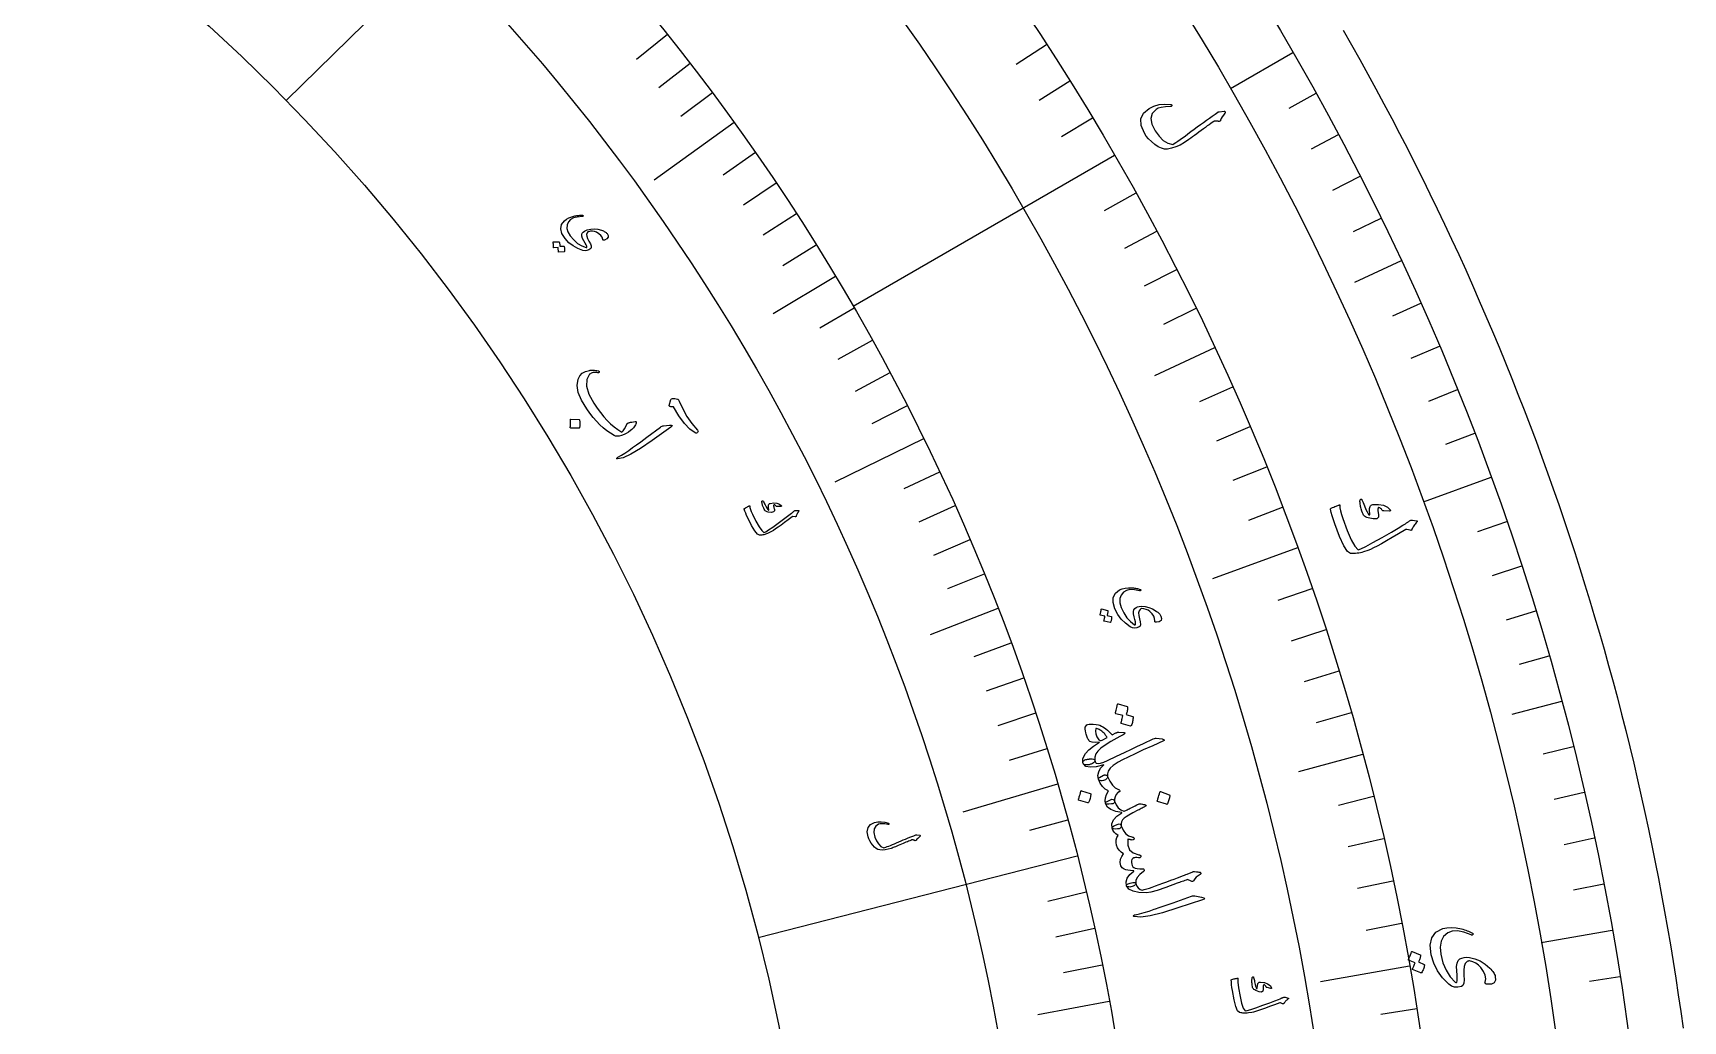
# Model space of a CAD drawing. Header units: millimetres. Extents: x -75 to 75, y -75 to 97.
# Drawn here: x 29.22 to 74.32, y 10.29 to 37.29 of the extents above; entities that cross this region are included whole.
import ezdxf

# ---------------------------------------------------------------- set-up
doc = ezdxf.new("R2010")
doc.units = ezdxf.units.MM
for name, color, linetype in [('CUT_OUTER', 1, 'Continuous'), ('ENGRAVE', 7, 'Continuous'), ('ENGRAVE_FINE', 8, 'Continuous'), ('TEXT', 5, 'Continuous')]:
    doc.layers.add(name, color=color, linetype=linetype)

msp = doc.modelspace()

# ---------------------------------------------------------------- linework, layer by layer
at = {"layer": 'CUT_OUTER'}
msp.add_lwpolyline([(65.0285, 37.3671), (65.2565, 36.9674), (65.4821, 36.5663), (65.7053, 36.1638), (65.9259, 35.7599), (66.1441, 35.3548), (66.3598, 34.9482), (66.573, 34.5404), (66.7837, 34.1313), (66.9918, 33.7208), (67.1975, 33.3092), (67.4006, 32.8962), (67.6012, 32.482), (67.7992, 32.0666), (67.9947, 31.65), (68.1876, 31.2322), (68.378, 30.8132), (68.5657, 30.3931), (68.7509, 29.9718), (68.9335, 29.5494), (69.1136, 29.1259), (69.291, 28.7013), (69.4658, 28.2756), (69.638, 27.8488), (69.8075, 27.421), (69.9745, 26.9921), (70.1388, 26.5623), (70.3004, 26.1314), (70.4594, 25.6996), (70.6158, 25.2667), (70.7695, 24.833), (70.9205, 24.3983), (71.0689, 23.9627), (71.2146, 23.5261), (71.3576, 23.0887), (71.498, 22.6504), (71.6356, 22.2113), (71.7705, 21.7714), (71.9028, 21.3306), (72.0323, 20.889), (72.1591, 20.4466), (72.2832, 20.0035), (72.4046, 19.5596), (72.5232, 19.1149), (72.6392, 18.6696), (72.7523, 18.2235), (72.8628, 17.7768), (72.9705, 17.3294), (73.0755, 16.8813), (73.1777, 16.4326), (73.2771, 15.9833), (73.3738, 15.5334), (73.4677, 15.0828), (73.5589, 14.6318), (73.6473, 14.1801), (73.7329, 13.728), (73.8158, 13.2753), (73.8958, 12.8221), (73.9731, 12.3685), (74.0476, 11.9144), (74.1193, 11.4598), (74.1882, 11.0048), (74.2544, 10.5494), (74.3177, 10.0936)], dxfattribs=at)
at = {"layer": 'ENGRAVE'}
for points in [[(42.5717, 41.7467), (36.1458, 35.4453)], [(63.6529, 36.75), (61.9479, 35.7656)], [(48.3871, 34.8401), (46.1959, 33.2624)], [(58.7815, 33.9375), (51.6368, 29.8125)], [(66.6136, 31.0624), (65.3391, 30.4681)], [(51.1541, 30.6333), (49.4554, 29.616)], [(61.5156, 28.6852), (59.8707, 27.9182)], [(53.5618, 26.1969), (51.1363, 25.0106)], [(69.0674, 25.1385), (67.2174, 24.4651)], [(63.7816, 23.2146), (61.4559, 22.3681)], [(55.5903, 21.5607), (53.7442, 20.8447)], [(70.9955, 19.0232), (69.6372, 18.6592)], [(65.5622, 17.5673), (63.8091, 17.0976)], [(57.2221, 16.7562), (54.6309, 15.9975)], [(57.7603, 14.7947), (49.0418, 12.5616)], [(72.3834, 12.7631), (70.4445, 12.4213)], [(66.8438, 11.7864), (64.4064, 11.3566)], [(58.6358, 10.8157), (56.6887, 10.4565)]]:
    msp.add_lwpolyline(points, dxfattribs=at)
for radius in [73.5, 73.5, 71.5312, 67.875, 67.875, 64.9875, 59.625, 59.625, 56.475, 50.625, 50.625]:
    msp.add_circle((0, 0), radius, dxfattribs=at)
at = {"layer": 'ENGRAVE_FINE'}
for points in [[(46.5633, 37.2424), (45.7199, 36.5678)], [(56.9248, 36.9674), (56.0945, 36.4282)], [(47.1844, 36.4523), (46.3298, 35.792)], [(47.7924, 35.6515), (46.9267, 35.0057)], [(57.5613, 35.9683), (56.7217, 35.4436)], [(64.2845, 35.6335), (63.5466, 35.2244)], [(58.1802, 34.9582), (57.3316, 34.4483)], [(64.8966, 34.5062), (64.1517, 34.11)], [(48.9682, 34.0185), (48.0812, 33.4023)], [(49.5357, 33.1867), (48.6384, 32.5856)], [(65.489, 33.3683), (64.7372, 32.9852)], [(59.3648, 32.9065), (58.4989, 32.4265)], [(50.0892, 32.3451), (49.182, 31.7593)], [(66.0614, 32.2203), (65.303, 31.8504)], [(59.9301, 31.8654), (59.0559, 31.4006)], [(50.6288, 31.4939), (49.7117, 30.9235)], [(60.4771, 30.8146), (59.595, 30.3652)], [(51.6651, 29.7634), (50.7292, 29.2243)], [(67.1456, 29.8951), (66.3748, 29.552)], [(61.0056, 29.7544), (60.1158, 29.3205)], [(52.1615, 28.8846), (51.2166, 28.3615)], [(67.6571, 28.7187), (66.8804, 28.3891)], [(52.6431, 27.9971), (51.6896, 27.49)], [(62.0069, 27.6072), (61.1025, 27.2046)], [(68.148, 27.5336), (67.3657, 27.2175)], [(53.11, 27.1011), (52.148, 26.6102)], [(62.4793, 26.5209), (61.568, 26.1341)], [(68.6182, 26.34), (67.8305, 26.0377)], [(53.9984, 25.2847), (53.0203, 24.8267)], [(62.9326, 25.4264), (62.0147, 25.0556)], [(54.4197, 24.3647), (53.434, 23.9234)], [(63.3668, 24.3242), (62.4425, 23.9694)], [(69.4956, 23.9293), (68.6978, 23.6546)], [(54.8255, 23.4372), (53.8325, 23.0127)], [(69.9027, 22.7127), (69.1002, 22.452)], [(55.2158, 22.5024), (54.2156, 22.0948)], [(64.1771, 22.0979), (63.241, 21.7756)], [(70.2884, 21.4893), (69.4815, 21.2426)], [(64.553, 20.9745), (63.6114, 20.6686)], [(55.9489, 20.6122), (54.9355, 20.2389)], [(64.9092, 19.8447), (63.9624, 19.5553)], [(70.6527, 20.2593), (69.8417, 20.0268)], [(56.2915, 19.6573), (55.2719, 19.3012)], [(56.618, 18.6961), (55.5924, 18.3575)], [(65.2456, 18.7089), (64.294, 18.436)], [(56.9282, 17.729), (55.8971, 17.4079)], [(71.3167, 17.7813), (70.498, 17.5771)], [(65.8588, 16.4204), (64.8982, 16.1809)], [(71.6162, 16.5339), (70.7941, 16.3441)], [(57.4995, 15.778), (56.458, 15.4923)], [(66.1354, 15.2686), (65.1707, 15.0459)], [(71.8938, 15.2815), (71.0685, 15.1061)], [(66.3918, 14.112), (65.4234, 13.9062)], [(72.1496, 14.0245), (71.3214, 13.8635)], [(58.0045, 13.8065), (56.9538, 13.5565)], [(58.2318, 12.8138), (57.1771, 12.5817)], [(66.6279, 12.9512), (65.6561, 12.7623)], [(58.4423, 11.8167), (57.3837, 11.6027)], [(72.5951, 11.4979), (71.7617, 11.3659)], [(67.0393, 10.618), (66.0615, 10.4631)]]:
    msp.add_lwpolyline(points, dxfattribs=at)
at = {"layer": 'TEXT'}
for points in [[(61.7747, 35.1493), (61.7843, 35.1492), (61.7925, 35.1467), (61.7994, 35.1419), (61.8048, 35.1346), (61.808, 35.1261), (61.8078, 35.1172), (61.8042, 35.108), (61.7973, 35.0985), (61.756, 35.0454), (61.7228, 34.995), (61.6979, 34.9473), (61.6811, 34.9024), (61.6741, 34.8879), (61.6622, 34.8781), (61.6452, 34.8731), (61.6232, 34.8727), (61.6118, 34.874), (61.6008, 34.8751), (61.5903, 34.8761), (61.5803, 34.877), (61.5709, 34.8778), (61.5622, 34.8786), (61.5543, 34.8795), (61.5472, 34.8804), (61.5345, 34.8815), (61.5211, 34.8798), (61.5069, 34.8753), (61.4919, 34.8681), (61.4528, 34.8421), (61.4105, 34.8132), (61.365, 34.7813), (61.3164, 34.7464), (61.2644, 34.7087), (61.2092, 34.6683), (61.1505, 34.6253), (61.0885, 34.5796), (61.0272, 34.533), (60.9693, 34.4898), (60.9148, 34.4498), (60.8636, 34.4132), (60.8158, 34.3796), (60.7712, 34.3488), (60.7299, 34.3209), (60.6918, 34.2958), (60.5764, 34.2264), (60.4599, 34.1733), (60.3426, 34.1362), (60.2243, 34.1152), (60.1472, 34.1162), (60.0641, 34.1381), (59.9749, 34.1808), (59.8796, 34.2442), (59.7876, 34.3192), (59.7098, 34.3944), (59.6461, 34.47), (59.5964, 34.5459), (59.5096, 34.7578), (59.502, 34.9416), (59.574, 35.0979), (59.7258, 35.2265), (59.8577, 35.2906), (60.0004, 35.3303), (60.154, 35.3454), (60.3185, 35.3358), (60.3289, 35.3338), (60.3368, 35.33), (60.3423, 35.3243), (60.3453, 35.3168), (60.3468, 35.3079), (60.3464, 35.3001), (60.3441, 35.2937), (60.3399, 35.2884), (60.3327, 35.2823), (60.3248, 35.278), (60.3162, 35.2757), (60.3068, 35.2754), (60.1707, 35.268), (60.0601, 35.2528), (59.9747, 35.23), (59.9146, 35.1996), (59.8125, 35.0874), (59.7745, 34.9523), (59.8002, 34.7943), (59.8895, 34.613), (59.9974, 34.4654), (60.114, 34.3542), (60.2396, 34.2792), (60.3743, 34.2406), (60.4145, 34.2658), (60.4608, 34.2962), (60.5132, 34.3319), (60.5719, 34.3729), (60.6367, 34.4193), (60.7079, 34.4715), (60.7853, 34.5295), (60.869, 34.5932), (60.9559, 34.6579), (61.0417, 34.7212), (61.1263, 34.7831), (61.2097, 34.8437), (61.2921, 34.9026), (61.3735, 34.9599), (61.454, 35.0154), (61.5334, 35.0692), (61.608, 35.1244), (61.6174, 35.1292), (61.6267, 35.1327), (61.6359, 35.135), (61.6451, 35.136)], [(44.7953, 31.6489), (44.7785, 31.7044), (44.7436, 31.7549), (44.6906, 31.8004), (44.6196, 31.8408), (44.5656, 31.86), (44.511, 31.869), (44.4558, 31.8679), (44.4, 31.8567), (44.3902, 31.8525), (44.3813, 31.8464), (44.3733, 31.8383), (44.3662, 31.8283), (44.3524, 31.7854), (44.3564, 31.7329), (44.3781, 31.6708), (44.4175, 31.5991), (44.457, 31.5287), (44.4779, 31.4722), (44.4805, 31.4296), (44.4646, 31.4009), (44.415, 31.3639), (44.3631, 31.342), (44.3088, 31.3352), (44.2522, 31.3434), (44.1097, 31.3954), (43.9809, 31.4668), (43.8656, 31.5576), (43.7637, 31.6679), (43.6774, 31.8063), (43.6456, 31.9339), (43.6684, 32.0509), (43.7462, 32.1575), (43.8004, 32.2003), (43.8666, 32.2367), (43.9449, 32.2667), (44.0353, 32.2903), (44.0618, 32.2949), (44.0879, 32.2987), (44.1135, 32.3017), (44.1386, 32.304), (44.1633, 32.3055), (44.1878, 32.3062), (44.2122, 32.3061), (44.2363, 32.3052), (44.2474, 32.3033), (44.2542, 32.2993), (44.2568, 32.2933), (44.2551, 32.2852), (44.2507, 32.2783), (44.245, 32.2732), (44.2379, 32.27), (44.2295, 32.2686), (44.0978, 32.2587), (43.9918, 32.2322), (43.9114, 32.1893), (43.8567, 32.1301), (43.8185, 32.0409), (43.8137, 31.9477), (43.8422, 31.8503), (43.9039, 31.7486), (44.0026, 31.6325), (44.1079, 31.5396), (44.2199, 31.4699), (44.3388, 31.4233), (44.3474, 31.4215), (44.3536, 31.4229), (44.3575, 31.4276), (44.3591, 31.4356), (44.355, 31.4604), (44.3399, 31.4979), (44.3137, 31.5478), (44.2764, 31.6104), (44.2409, 31.6757), (44.222, 31.7315), (44.2197, 31.7778), (44.2342, 31.8146), (44.2601, 31.8454), (44.2918, 31.8716), (44.3292, 31.893), (44.3723, 31.9097), (44.4658, 31.9304), (44.5622, 31.9349), (44.6615, 31.9233), (44.7637, 31.8955), (44.7892, 31.8869), (44.8127, 31.8776), (44.8341, 31.8676), (44.8534, 31.8569), (44.8707, 31.8456), (44.8858, 31.8339), (44.899, 31.8218), (44.91, 31.8093), (44.9427, 31.7528), (44.9425, 31.7039), (44.9097, 31.6628), (44.8443, 31.6294), (44.8238, 31.6246), (44.8088, 31.6262), (44.7993, 31.6343), (44.7953, 31.6489)], [(43.726, 31.4655), (43.7289, 31.465), (43.7316, 31.4634), (43.7342, 31.4606), (43.7365, 31.4566), (43.741, 31.4396), (43.7447, 31.4227), (43.7476, 31.4058), (43.7496, 31.389), (43.7508, 31.3721), (43.7511, 31.355), (43.7506, 31.3376), (43.7491, 31.3199), (43.7478, 31.3158), (43.7455, 31.3127), (43.7421, 31.3107), (43.7377, 31.3097), (43.5866, 31.2996), (43.5839, 31.3004), (43.582, 31.303), (43.5809, 31.3075), (43.5806, 31.3138), (43.581, 31.3185), (43.581, 31.3258), (43.5807, 31.3357), (43.5799, 31.3481), (43.5788, 31.3631), (43.5773, 31.381), (43.5755, 31.4018), (43.5733, 31.4253), (43.4553, 31.4181), (43.4511, 31.4186), (43.4483, 31.4212), (43.447, 31.4258), (43.447, 31.4325), (43.447, 31.4383), (43.4468, 31.4472), (43.4463, 31.4594), (43.4457, 31.4747), (43.4447, 31.4933), (43.4433, 31.5155), (43.4414, 31.5412), (43.439, 31.5704), (43.4395, 31.574), (43.4409, 31.5765), (43.4431, 31.5777), (43.4462, 31.5778), (43.5942, 31.5843), (43.5972, 31.5839), (43.5999, 31.5823), (43.6024, 31.5795), (43.6048, 31.5755), (43.6092, 31.5615), (43.6129, 31.5474), (43.6156, 31.5332), (43.6175, 31.5189), (43.6187, 31.5045), (43.6192, 31.4902), (43.6189, 31.476), (43.6181, 31.4617)], [(45.7076, 26.6263), (45.6978, 26.6006), (45.6853, 26.5751), (45.6701, 26.5497), (45.6523, 26.5244), (45.6319, 26.4994), (45.6092, 26.4747), (45.5841, 26.4502), (45.5566, 26.4261), (45.4989, 26.3819), (45.4382, 26.3441), (45.3746, 26.3128), (45.308, 26.2877), (45.2449, 26.2717), (45.1898, 26.266), (45.1426, 26.2708), (45.1033, 26.2859), (45.0028, 26.348), (44.9043, 26.4183), (44.8077, 26.4969), (44.7129, 26.5836), (44.6202, 26.6786), (44.5297, 26.7822), (44.4415, 26.8944), (44.3554, 27.0151), (44.213, 27.2529), (44.1264, 27.4669), (44.0959, 27.6577), (44.1219, 27.8258), (44.1674, 27.917), (44.2336, 27.9878), (44.3208, 28.038), (44.4289, 28.0676), (44.4543, 28.0706), (44.4811, 28.0723), (44.5092, 28.0728), (44.5387, 28.0721), (44.5695, 28.0701), (44.6016, 28.0669), (44.6351, 28.0624), (44.67, 28.0566), (44.6804, 28.054), (44.6887, 28.0495), (44.6947, 28.0433), (44.6984, 28.0352), (44.6996, 28.029), (44.6988, 28.0227), (44.6958, 28.0161), (44.6907, 28.0093), (44.6851, 28.0041), (44.6786, 28.001), (44.6712, 27.9999), (44.6629, 28.0009), (44.6294, 28.0057), (44.5962, 28.0081), (44.5634, 28.008), (44.5311, 28.0055), (44.5023, 27.9997), (44.4769, 27.9902), (44.4548, 27.9773), (44.4361, 27.9608), (44.3567, 27.8172), (44.3501, 27.6375), (44.4159, 27.4214), (44.5535, 27.1683), (44.6409, 27.0364), (44.7301, 26.9142), (44.8213, 26.8018), (44.9146, 26.6991), (45.0101, 26.606), (45.108, 26.5224), (45.2083, 26.4482), (45.311, 26.3835), (45.351, 26.4189), (45.3892, 26.4688), (45.4256, 26.5331), (45.46, 26.612), (45.465, 26.6168), (45.4758, 26.6227), (45.4926, 26.63), (45.5152, 26.6384), (45.5178, 26.6386), (45.52, 26.639), (45.5218, 26.6395), (45.5231, 26.64), (45.5552, 26.6492), (45.5926, 26.657), (45.6352, 26.6634), (45.6831, 26.6683), (45.6991, 26.6675), (45.7085, 26.6601), (45.7113, 26.6464), (45.7076, 26.6263)], [(47.3794, 26.4379), (47.3918, 26.42), (47.397, 26.4026), (47.395, 26.3856), (47.3857, 26.3692), (47.3719, 26.3565), (47.3562, 26.3505), (47.3384, 26.3514), (47.3187, 26.359), (47.1721, 26.4642), (47.025, 26.6187), (46.8772, 26.8224), (46.7278, 27.0752), (46.7021, 27.0739), (46.6786, 27.0739), (46.6573, 27.0751), (46.6382, 27.0777), (46.6244, 27.0813), (46.6152, 27.0869), (46.6108, 27.0946), (46.6111, 27.1042), (46.6545, 27.2718), (46.6687, 27.2902), (46.7037, 27.2983), (46.7594, 27.2961), (46.8359, 27.2835), (46.8509, 27.2767), (46.8642, 27.2651), (46.876, 27.2487), (46.886, 27.2276), (46.981, 27.0128), (47.0947, 26.8098), (47.2275, 26.6183), (47.3794, 26.4379)], [(44.1447, 26.7258), (44.1491, 26.7247), (44.1529, 26.722), (44.1564, 26.7175), (44.1594, 26.7113), (44.1674, 26.6593), (44.1701, 26.6075), (44.1675, 26.5558), (44.1596, 26.5043), (44.1572, 26.4983), (44.1538, 26.4942), (44.1492, 26.492), (44.1434, 26.4917), (43.9177, 26.4924), (43.9115, 26.4938), (43.9076, 26.498), (43.9062, 26.5051), (43.907, 26.515), (43.9077, 26.5236), (43.9086, 26.537), (43.9095, 26.5552), (43.9104, 26.5781), (43.9113, 26.6061), (43.9119, 26.6394), (43.9123, 26.678), (43.9123, 26.7219), (43.913, 26.7281), (43.9149, 26.7322), (43.9182, 26.7342), (43.9227, 26.7341)], [(46.6136, 26.5703), (46.6667, 26.572), (46.691, 26.5627), (46.6863, 26.5427), (46.6527, 26.5118), (46.1408, 26.1529), (45.8257, 25.9341), (45.5639, 25.7771), (45.3558, 25.6813), (45.2014, 25.6465), (45.1865, 25.6477), (45.1771, 25.6508), (45.1731, 25.6559), (45.1745, 25.6631), (45.1788, 25.6706), (45.1857, 25.6781), (45.1951, 25.6856), (45.207, 25.6932), (45.3027, 25.7475), (45.4017, 25.8096), (45.5039, 25.8794), (45.6094, 25.9569), (45.6373, 25.9766), (45.712, 26.0308), (45.8337, 26.1193), (46.0022, 26.2425), (46.3733, 26.5198), (46.3939, 26.533), (46.4141, 26.5431), (46.434, 26.55), (46.4534, 26.5536)], [(50.1451, 24.2119), (50.133, 24.1953), (50.1219, 24.1787), (50.1118, 24.1621), (50.1028, 24.1456), (50.0949, 24.129), (50.0881, 24.1122), (50.0825, 24.0953), (50.0779, 24.0782), (50.0744, 24.0707), (50.0683, 24.0659), (50.0599, 24.0637), (50.0489, 24.0642), (49.9897, 24.0701), (49.9835, 24.0704), (49.9784, 24.0703), (49.9744, 24.0698), (49.9715, 24.0689), (49.86, 23.9839), (49.7588, 23.9081), (49.6678, 23.8413), (49.5872, 23.7836), (49.517, 23.7351), (49.4572, 23.6958), (49.4079, 23.6659), (49.3691, 23.6451), (49.2942, 23.6093), (49.2699, 23.5993), (49.2449, 23.5903), (49.2192, 23.5825), (49.1929, 23.5758), (49.1659, 23.5702), (49.1382, 23.5659), (49.1098, 23.5629), (49.0806, 23.5612), (49.0225, 23.5896), (48.9494, 23.6785), (48.861, 23.8277), (48.7568, 24.0371), (48.7268, 24.1037), (48.7006, 24.1661), (48.6782, 24.2244), (48.6598, 24.2784), (48.6595, 24.2841), (48.6608, 24.2888), (48.6637, 24.2927), (48.6682, 24.2958), (48.6907, 24.3088), (48.7113, 24.3204), (48.7299, 24.3307), (48.7466, 24.3397), (48.7615, 24.3474), (48.7749, 24.354), (48.7867, 24.3595), (48.797, 24.3639), (48.8029, 24.366), (48.807, 24.3656), (48.8093, 24.3626), (48.8098, 24.3571), (48.8168, 24.3164), (48.8316, 24.2669), (48.8542, 24.2086), (48.8847, 24.1415), (48.9818, 23.9441), (49.0666, 23.7939), (49.1395, 23.691), (49.2008, 23.6358), (49.2472, 23.6582), (49.3271, 23.7082), (49.4404, 23.7859), (49.5871, 23.8913), (49.7332, 23.9984), (49.8435, 24.08), (49.9178, 24.1361), (49.9563, 24.1666), (49.9667, 24.1753), (49.9764, 24.1834), (49.9854, 24.191), (49.9938, 24.1981), (50.0014, 24.2045), (50.0081, 24.2102), (50.014, 24.2154), (50.019, 24.2198), (50.0304, 24.2287), (50.0423, 24.2349), (50.0547, 24.2386), (50.0678, 24.2396), (50.14, 24.2381), (50.145, 24.2376), (50.1489, 24.2362), (50.1515, 24.234), (50.1528, 24.2309), (50.1526, 24.2263), (50.1513, 24.2216), (50.1487, 24.2168), (50.1451, 24.2119)], [(49.6771, 24.3685), (49.6782, 24.3654), (49.6783, 24.3624), (49.6774, 24.3593), (49.6756, 24.3563), (49.6735, 24.3545), (49.671, 24.3531), (49.6682, 24.3519), (49.6649, 24.351), (49.5685, 24.3438), (49.5584, 24.3437), (49.5501, 24.3447), (49.5436, 24.3469), (49.5389, 24.3502), (49.5241, 24.3668), (49.5089, 24.3797), (49.4934, 24.3889), (49.4776, 24.3943), (49.4711, 24.3937), (49.4666, 24.3879), (49.4642, 24.377), (49.4639, 24.3609), (49.4651, 24.3509), (49.4667, 24.3406), (49.4687, 24.3302), (49.4709, 24.3196), (49.4736, 24.3087), (49.4766, 24.2975), (49.4801, 24.2858), (49.484, 24.2738), (49.487, 24.227), (49.4601, 24.1984), (49.4034, 24.1879), (49.3168, 24.1955), (49.2888, 24.2024), (49.2653, 24.211), (49.2464, 24.2214), (49.2321, 24.2335), (49.2202, 24.2487), (49.2073, 24.2714), (49.1932, 24.3017), (49.1779, 24.3394), (49.1705, 24.3589), (49.1642, 24.3777), (49.1589, 24.3958), (49.1546, 24.4132), (49.151, 24.4298), (49.148, 24.4455), (49.1454, 24.4603), (49.1432, 24.474), (49.1437, 24.4834), (49.1457, 24.4909), (49.1493, 24.4967), (49.1546, 24.5006), (49.161, 24.5026), (49.1667, 24.5019), (49.1717, 24.4984), (49.1758, 24.4922), (49.1878, 24.4716), (49.201, 24.4482), (49.2155, 24.4217), (49.2311, 24.3923), (49.2603, 24.3374), (49.2851, 24.2956), (49.3055, 24.2668), (49.3216, 24.251), (49.3247, 24.2494), (49.3277, 24.2492), (49.3307, 24.2505), (49.3338, 24.2532), (49.3353, 24.2556), (49.3361, 24.259), (49.3361, 24.2636), (49.3354, 24.2691), (49.3242, 24.3187), (49.3204, 24.3398), (49.3194, 24.359), (49.3212, 24.3763), (49.3259, 24.3917), (49.3331, 24.4063), (49.3424, 24.4175), (49.3539, 24.4252), (49.3677, 24.4295), (49.4672, 24.444), (49.552, 24.4386), (49.622, 24.4135), (49.6771, 24.3685)], [(67.0386, 23.9177), (67.0165, 23.8932), (66.9961, 23.8686), (66.9773, 23.8439), (66.9601, 23.8191), (66.9447, 23.794), (66.9311, 23.7684), (66.9192, 23.7423), (66.9091, 23.7158), (66.9021, 23.7046), (66.8917, 23.6979), (66.8779, 23.696), (66.8606, 23.6986), (66.7673, 23.7183), (66.7574, 23.7199), (66.7492, 23.7207), (66.7428, 23.7206), (66.7381, 23.7196), (66.5462, 23.6034), (66.3721, 23.5001), (66.216, 23.4094), (66.0779, 23.3314), (65.9578, 23.2663), (65.856, 23.2142), (65.7724, 23.175), (65.707, 23.1487), (65.5818, 23.1046), (65.5413, 23.0928), (65.5, 23.0829), (65.4579, 23.0749), (65.4149, 23.0687), (65.371, 23.0645), (65.3262, 23.0625), (65.2805, 23.0626), (65.2338, 23.0648), (65.1462, 23.1199), (65.0452, 23.2736), (64.9302, 23.5256), (64.7999, 23.8758), (64.7632, 23.9866), (64.732, 24.0902), (64.7062, 24.1865), (64.6859, 24.2755), (64.6864, 24.2845), (64.6892, 24.2918), (64.6945, 24.2976), (64.7021, 24.3017), (64.7401, 24.3186), (64.7748, 24.3337), (64.8062, 24.347), (64.8342, 24.3585), (64.8593, 24.3684), (64.8816, 24.3767), (64.9014, 24.3835), (64.9184, 24.3887), (64.9282, 24.3911), (64.9346, 24.3898), (64.9378, 24.3846), (64.9377, 24.3758), (64.942, 24.3099), (64.9573, 24.2288), (64.9836, 24.1323), (65.0209, 24.0205), (65.1421, 23.6902), (65.2514, 23.437), (65.3498, 23.2611), (65.4377, 23.1627), (65.5154, 23.1904), (65.6511, 23.2563), (65.8447, 23.3604), (66.0961, 23.5031), (66.3469, 23.6485), (66.5362, 23.7596), (66.664, 23.8362), (66.7305, 23.8781), (66.7485, 23.8902), (66.7653, 23.9015), (66.7809, 23.9121), (66.7954, 23.9218), (66.8086, 23.9308), (66.8203, 23.9388), (66.8305, 23.946), (66.8392, 23.9522), (66.8588, 23.9644), (66.8788, 23.9723), (66.8993, 23.9759), (66.9202, 23.9754), (67.0348, 23.9605), (67.0428, 23.9587), (67.0487, 23.9559), (67.0525, 23.9519), (67.0541, 23.9467), (67.053, 23.9393), (67.05, 23.932), (67.0452, 23.9248), (67.0386, 23.9177)], [(66.32, 24.2483), (66.3211, 24.2432), (66.3207, 24.2383), (66.3188, 24.2336), (66.3155, 24.229), (66.3118, 24.2266), (66.3077, 24.2247), (66.3029, 24.2234), (66.2976, 24.2225), (66.1429, 24.2274), (66.1269, 24.229), (66.1138, 24.232), (66.1039, 24.2366), (66.0969, 24.2426), (66.076, 24.2717), (66.054, 24.2948), (66.0309, 24.312), (66.0066, 24.3233), (65.9961, 24.3235), (65.9881, 24.315), (65.9824, 24.298), (65.9792, 24.2724), (65.9796, 24.2562), (65.9804, 24.2396), (65.9818, 24.2227), (65.9836, 24.2054), (65.986, 24.1876), (65.989, 24.1691), (65.9926, 24.15), (65.9968, 24.1301), (65.9937, 24.055), (65.9461, 24.014), (65.854, 24.007), (65.7175, 24.0338), (65.6741, 24.0495), (65.6382, 24.0671), (65.6099, 24.0868), (65.5891, 24.1086), (65.5727, 24.1348), (65.5559, 24.1732), (65.5385, 24.2237), (65.5206, 24.2864), (65.512, 24.3186), (65.505, 24.3496), (65.4996, 24.3793), (65.4957, 24.4078), (65.4928, 24.4349), (65.4905, 24.4604), (65.4888, 24.4843), (65.4877, 24.5066), (65.4899, 24.5214), (65.4944, 24.5331), (65.5012, 24.5416), (65.5102, 24.547), (65.5208, 24.5491), (65.5297, 24.547), (65.537, 24.5407), (65.5426, 24.53), (65.5583, 24.4953), (65.5754, 24.4557), (65.594, 24.4112), (65.614, 24.3617), (65.6513, 24.2694), (65.6837, 24.1985), (65.7115, 24.1492), (65.7345, 24.1213), (65.739, 24.1183), (65.7438, 24.1175), (65.7489, 24.119), (65.7542, 24.1227), (65.757, 24.1263), (65.7588, 24.1317), (65.7596, 24.1389), (65.7594, 24.1479), (65.7499, 24.2287), (65.7473, 24.2631), (65.7489, 24.2938), (65.7547, 24.3211), (65.7647, 24.3448), (65.7786, 24.3669), (65.7953, 24.3831), (65.815, 24.3935), (65.8375, 24.398), (65.9984, 24.4043), (66.1325, 24.3814), (66.2397, 24.3294), (66.32, 24.2483)], [(59.8789, 21.2195), (59.8776, 21.2832), (59.8557, 21.3471), (59.8132, 21.4111), (59.7501, 21.475), (59.6986, 21.5114), (59.6435, 21.5373), (59.5847, 21.5526), (59.5223, 21.5574), (59.5107, 21.5559), (59.4995, 21.5521), (59.4886, 21.5459), (59.4781, 21.5374), (59.4507, 21.4961), (59.4392, 21.4393), (59.4437, 21.3671), (59.464, 21.2794), (59.4848, 21.1931), (59.4901, 21.127), (59.4801, 21.0811), (59.4548, 21.0554), (59.3912, 21.0311), (59.3297, 21.0234), (59.2702, 21.0324), (59.2127, 21.0579), (59.0773, 21.1556), (58.9622, 21.2697), (58.8673, 21.4003), (58.7923, 21.5476), (58.7422, 21.72), (58.7467, 21.8647), (58.8059, 21.9818), (58.9201, 22.0714), (58.9902, 22.1004), (59.0713, 22.1191), (59.1631, 22.1275), (59.2658, 22.1254), (59.2953, 22.1223), (59.324, 22.1186), (59.352, 22.1142), (59.3793, 22.1091), (59.4059, 22.1033), (59.4321, 22.0967), (59.4578, 22.0892), (59.4831, 22.081), (59.4943, 22.0757), (59.5003, 22.0695), (59.5012, 22.0624), (59.497, 22.0543), (59.4903, 22.0482), (59.4827, 22.0446), (59.4742, 22.0433), (59.4649, 22.0444), (59.3225, 22.0733), (59.2024, 22.0769), (59.1045, 22.0555), (59.0288, 22.0092), (58.9618, 21.9262), (58.9289, 21.829), (58.9299, 21.7173), (58.9648, 21.5912), (59.0347, 21.4387), (59.1184, 21.3088), (59.2162, 21.2015), (59.3282, 21.1167), (59.3367, 21.1122), (59.3438, 21.1119), (59.3493, 21.1157), (59.3534, 21.1237), (59.3565, 21.1512), (59.3516, 21.1954), (59.3388, 21.2561), (59.3179, 21.3335), (59.2998, 21.4133), (59.2965, 21.478), (59.3079, 21.5277), (59.3343, 21.5623), (59.3709, 21.5872), (59.4122, 21.6055), (59.4582, 21.617), (59.5089, 21.6218), (59.614, 21.6157), (59.7174, 21.5918), (59.8191, 21.5498), (59.9189, 21.4899), (59.9435, 21.4732), (59.9656, 21.4564), (59.9852, 21.4394), (60.0025, 21.4223), (60.0173, 21.4053), (60.0299, 21.3883), (60.0402, 21.3716), (60.0482, 21.3551), (60.0658, 21.2855), (60.0512, 21.2338), (60.0042, 21.2001), (59.9249, 21.1842), (59.9017, 21.1852), (59.8863, 21.1914), (59.8787, 21.2028), (59.8789, 21.2195)], [(58.6919, 21.3445), (58.6949, 21.3432), (58.6973, 21.3406), (58.6992, 21.3369), (58.7004, 21.332), (58.7002, 21.3126), (58.699, 21.2936), (58.697, 21.2749), (58.6942, 21.2564), (58.6904, 21.2382), (58.6856, 21.2199), (58.6798, 21.2017), (58.673, 21.1834), (58.6704, 21.1794), (58.667, 21.1768), (58.6628, 21.1757), (58.6579, 21.176), (58.4948, 21.2105), (58.4922, 21.2121), (58.491, 21.2155), (58.4912, 21.2205), (58.4927, 21.2273), (58.4946, 21.2322), (58.4968, 21.24), (58.4993, 21.2505), (58.5022, 21.2638), (58.5055, 21.2801), (58.5093, 21.2995), (58.5136, 21.322), (58.5183, 21.3477), (58.3912, 21.3753), (58.3869, 21.3771), (58.3847, 21.3807), (58.3846, 21.386), (58.3866, 21.3931), (58.3884, 21.3992), (58.3908, 21.4087), (58.394, 21.4217), (58.3979, 21.4381), (58.4024, 21.4582), (58.4075, 21.4821), (58.4132, 21.5099), (58.4194, 21.5416), (58.421, 21.5453), (58.4232, 21.5474), (58.4259, 21.548), (58.4292, 21.5472), (58.5879, 21.5098), (58.5909, 21.5085), (58.5933, 21.5059), (58.5951, 21.5022), (58.5964, 21.4973), (58.597, 21.4811), (58.5966, 21.4651), (58.5953, 21.4492), (58.593, 21.4335), (58.59, 21.418), (58.5862, 21.4027), (58.5817, 21.3876), (58.5765, 21.3728)], [(59.2765, 18.6128), (59.2811, 18.6104), (59.2847, 18.6062), (59.2873, 18.6001), (59.289, 18.5923), (59.2875, 18.5617), (59.2846, 18.5316), (59.2805, 18.5021), (59.275, 18.4732), (59.268, 18.4446), (59.2596, 18.4161), (59.2495, 18.3877), (59.238, 18.3594), (59.2336, 18.3533), (59.2282, 18.3496), (59.2217, 18.3481), (59.2141, 18.349), (58.9637, 18.4172), (58.9598, 18.42), (58.9581, 18.4254), (58.9587, 18.4333), (58.9614, 18.4439), (58.9646, 18.4515), (58.9684, 18.4636), (58.973, 18.48), (58.9782, 18.5009), (58.9843, 18.5264), (58.9912, 18.5567), (58.9991, 18.592), (59.0079, 18.6321), (58.8126, 18.686), (58.8061, 18.6892), (58.8029, 18.6951), (58.8031, 18.7035), (58.8066, 18.7145), (58.8096, 18.724), (58.8139, 18.7389), (58.8196, 18.7591), (58.8265, 18.7848), (58.8346, 18.8161), (58.8438, 18.8535), (58.854, 18.897), (58.8653, 18.9466), (58.868, 18.9522), (58.8715, 18.9555), (58.8758, 18.9563), (58.8809, 18.9547), (59.1245, 18.883), (59.1291, 18.8806), (59.1327, 18.8764), (59.1354, 18.8704), (59.1371, 18.8625), (59.1371, 18.8369), (59.1356, 18.8115), (59.1327, 18.7865), (59.1284, 18.7618), (59.1228, 18.7375), (59.1161, 18.7136), (59.1083, 18.6901), (59.0995, 18.6671)], [(58.4094, 17.7423), (58.3236, 17.665), (58.2671, 17.584), (58.2398, 17.4993), (58.2417, 17.4108), (58.2412, 17.3862), (58.2303, 17.3634), (58.2092, 17.3424), (58.1777, 17.3232), (58.1603, 17.3154), (58.1424, 17.3082), (58.1239, 17.3016), (58.1049, 17.2955), (58.0853, 17.2905), (58.0654, 17.2868), (58.0451, 17.2844), (58.0244, 17.2834), (57.9896, 17.2842), (57.9627, 17.2888), (57.9436, 17.2972), (57.9325, 17.3094), (57.9189, 17.3549), (57.914, 17.401), (57.9179, 17.448), (57.9306, 17.4958), (57.9878, 17.5982), (58.0799, 17.7004), (58.207, 17.8023), (58.3691, 17.904), (58.2563, 17.8986), (58.1698, 17.9056), (58.1096, 17.9252), (58.0756, 17.9573), (58.0653, 17.9772), (58.0553, 17.9985), (58.0456, 18.0212), (58.0362, 18.0453), (58.0271, 18.0709), (58.0182, 18.0984), (58.0095, 18.1275), (58.0009, 18.1584), (57.9871, 18.2158), (57.9793, 18.2609), (57.9776, 18.2937), (57.9821, 18.3142), (58.0023, 18.3518), (58.0267, 18.3785), (58.0553, 18.3941), (58.0882, 18.3987), (58.1966, 18.3949), (58.2817, 18.3885), (58.3434, 18.3795), (58.3817, 18.368), (58.4221, 18.3487), (58.4629, 18.3257), (58.5041, 18.299), (58.5456, 18.2686), (58.5876, 18.2344), (58.6298, 18.1966), (58.6725, 18.1551), (58.7155, 18.1098), (58.8204, 18.1604), (58.8332, 18.1657), (58.8451, 18.1706), (58.856, 18.175), (58.8659, 18.179), (58.8749, 18.182), (58.8832, 18.1839), (58.8907, 18.1846), (58.8974, 18.1841), (59.0438, 18.1686), (59.0645, 18.1626), (59.0674, 18.1508), (59.0525, 18.1331), (59.0198, 18.1096), (58.9301, 18.0646), (58.8443, 18.0191), (58.7623, 17.9731), (58.6843, 17.9268), (58.6101, 17.8803), (58.5395, 17.834), (58.4726, 17.7881), (58.4094, 17.7423)], [(58.5809, 18.0382), (58.569, 18.056), (58.5562, 18.0743), (58.5425, 18.093), (58.5279, 18.1122), (58.5119, 18.1316), (58.4941, 18.1507), (58.4745, 18.1697), (58.453, 18.1884), (58.4317, 18.2066), (58.4098, 18.2231), (58.3872, 18.2379), (58.3641, 18.251), (58.3404, 18.2623), (58.3162, 18.2714), (58.2916, 18.2785), (58.2664, 18.2836), (58.2576, 18.2123), (58.2694, 18.1365), (58.3017, 18.0563), (58.3544, 17.9715), (58.369, 17.9602), (58.3888, 17.955), (58.414, 17.956), (58.4443, 17.9631)], [(58.1156, 17.4505), (58.1677, 17.4512), (58.206, 17.4448), (58.2307, 17.4313), (58.2417, 17.4108), (58.2484, 17.3802), (58.2572, 17.3565), (58.268, 17.3398), (58.2808, 17.33), (58.3302, 17.3212), (58.3985, 17.3307), (58.4858, 17.3585), (58.5921, 17.4046), (58.8377, 17.5217), (59.0563, 17.626), (59.248, 17.7174), (59.4127, 17.7958), (59.5505, 17.8614), (59.6613, 17.9142), (59.7451, 17.9542), (59.8019, 17.9813), (59.8401, 17.9974), (59.8726, 18.0087), (59.8994, 18.0152), (59.9205, 18.017), (60.0825, 17.998), (60.1226, 17.9838), (60.1414, 17.9694), (60.1388, 17.9548), (60.1149, 17.94), (59.8241, 17.8102), (59.5675, 17.6936), (59.3451, 17.5902), (59.1569, 17.4998), (59.0026, 17.4227), (58.8821, 17.3591), (58.7953, 17.309), (58.7423, 17.2722), (58.6606, 17.1926), (58.6082, 17.1154), (58.5851, 17.0405), (58.5912, 16.9678), (58.5928, 16.9448), (58.584, 16.9225), (58.565, 16.901), (58.5356, 16.8802), (58.5069, 16.8658), (58.4772, 16.8567), (58.4463, 16.8528), (58.4142, 16.8541), (58.3863, 16.86), (58.365, 16.8689), (58.3503, 16.8808), (58.3423, 16.8957), (58.3292, 16.9963), (58.3486, 17.0954), (58.4006, 17.1929), (58.4851, 17.2891), (58.2758, 17.2345), (58.1137, 17.2202), (57.9991, 17.2461), (57.9317, 17.3122), (57.9231, 17.3318), (57.9189, 17.3498), (57.9189, 17.3662), (57.9231, 17.3808), (57.9329, 17.3965), (57.9482, 17.4098), (57.9692, 17.4208), (57.9957, 17.4293), (58.0112, 17.4325), (58.0265, 17.4356), (58.0417, 17.4387), (58.0567, 17.4417), (58.0715, 17.4445), (58.0863, 17.4468), (58.101, 17.4488), (58.1156, 17.4505)], [(58.7811, 16.2978), (58.78, 16.2739), (58.777, 16.2558), (58.772, 16.2434), (58.7651, 16.2369), (58.7531, 16.2313), (58.7381, 16.2264), (58.7198, 16.2221), (58.6985, 16.2185), (58.6288, 16.2105), (58.5777, 16.2095), (58.5452, 16.2155), (58.5314, 16.2285), (58.5213, 16.3057), (58.5323, 16.3888), (58.5643, 16.4779), (58.6173, 16.5731), (58.5295, 16.6248), (58.4543, 16.6962), (58.3917, 16.7875), (58.3415, 16.8985), (58.3404, 16.9117), (58.3453, 16.9241), (58.356, 16.9356), (58.3726, 16.9462), (58.4824, 17.0019), (58.4946, 17.008), (58.5089, 17.0111), (58.5252, 17.011), (58.5436, 17.0077), (58.5587, 17.0022), (58.5715, 16.9942), (58.5821, 16.9837), (58.5904, 16.9706), (58.6512, 16.8375), (58.7213, 16.7337), (58.8008, 16.6593), (58.8898, 16.6143), (58.9017, 16.6095), (58.9111, 16.6024), (58.9182, 16.5932), (58.9229, 16.5818), (58.9244, 16.5705), (58.9219, 16.5614), (58.9155, 16.5545), (58.905, 16.5499), (58.8947, 16.5466), (58.886, 16.5431), (58.8788, 16.5392), (58.8733, 16.535), (58.8303, 16.4728), (58.8007, 16.4126), (58.7842, 16.3542), (58.7811, 16.2978)], [(58.1186, 16.5059), (58.1231, 16.5035), (58.1265, 16.4993), (58.1289, 16.4933), (58.1304, 16.4856), (58.1236, 16.4264), (58.111, 16.3688), (58.0927, 16.313), (58.0686, 16.259), (58.0642, 16.2532), (58.0592, 16.2498), (58.0535, 16.2487), (58.0472, 16.2501), (57.8006, 16.3188), (57.7942, 16.3221), (57.7913, 16.3279), (57.7918, 16.3361), (57.7957, 16.3467), (57.7991, 16.3559), (57.804, 16.3703), (57.8104, 16.3899), (57.8183, 16.4147), (57.8276, 16.4451), (57.8383, 16.4813), (57.8502, 16.5235), (57.8634, 16.5716), (57.866, 16.5782), (57.8694, 16.5821), (57.8735, 16.5833), (57.8784, 16.5818)], [(59.4534, 16.2198), (59.466, 16.2224), (59.4848, 16.2223), (59.5101, 16.2194), (59.5416, 16.2138), (59.572, 16.2068), (59.5966, 16.2009), (59.6153, 16.196), (59.6281, 16.1922), (59.6403, 16.1816), (59.6415, 16.1703), (59.6317, 16.1582), (59.6109, 16.1454), (59.5964, 16.138), (59.5792, 16.129), (59.5593, 16.1182), (59.5366, 16.1058), (59.5113, 16.0921), (59.4835, 16.0776), (59.4531, 16.0621), (59.4201, 16.0458), (59.2838, 15.9737), (59.1755, 15.9134), (59.0954, 15.8649), (59.0434, 15.8281), (59.0013, 15.783), (58.974, 15.7338), (58.9616, 15.6804), (58.964, 15.6228), (58.965, 15.6064), (58.962, 15.5912), (58.9549, 15.5771), (58.9438, 15.5641), (58.9281, 15.5518), (58.9092, 15.5431), (58.8871, 15.538), (58.8618, 15.5365), (58.7999, 15.5339), (58.7546, 15.5363), (58.7258, 15.5438), (58.7136, 15.5565), (58.7086, 15.6724), (58.7511, 15.7815), (58.8411, 15.8841), (58.9786, 15.9801), (58.9833, 15.9842), (58.9849, 15.987), (58.9835, 15.9887), (58.9791, 15.9892), (58.8137, 16.0159), (58.684, 16.0647), (58.5899, 16.1355), (58.5314, 16.2285), (58.5292, 16.2403), (58.5324, 16.2518), (58.5409, 16.2628), (58.5547, 16.2735), (58.5755, 16.2854), (58.6021, 16.2993), (58.6345, 16.3152), (58.6727, 16.333), (58.7113, 16.3453), (58.7422, 16.3435), (58.7655, 16.3277), (58.7811, 16.2978), (58.8241, 16.1954), (58.8814, 16.115), (58.9531, 16.0567), (59.0393, 16.0204), (59.0486, 16.0218), (59.0667, 16.0293), (59.0935, 16.0429), (59.1292, 16.0627), (59.1512, 16.0749), (59.1787, 16.0892), (59.2115, 16.1055), (59.2498, 16.1239), (59.2933, 16.1444), (59.3417, 16.1672), (59.3951, 16.1923), (59.4534, 16.2198)], [(60.277, 16.4718), (60.2814, 16.4692), (60.2848, 16.4649), (60.2873, 16.4587), (60.2887, 16.4507), (60.2818, 16.3897), (60.2692, 16.3306), (60.2507, 16.2733), (60.2265, 16.218), (60.2221, 16.2121), (60.2171, 16.2087), (60.2114, 16.2077), (60.205, 16.2092), (59.9579, 16.2848), (59.9515, 16.2883), (59.9486, 16.2944), (59.9491, 16.3028), (59.953, 16.3137), (59.9564, 16.3231), (59.9614, 16.3379), (59.9678, 16.358), (59.9758, 16.3835), (59.9852, 16.4146), (59.9959, 16.4518), (60.0079, 16.4951), (60.0212, 16.5445), (60.0238, 16.5513), (60.0272, 16.5552), (60.0313, 16.5564), (60.0363, 16.5547)], [(53.456, 15.3635), (53.4618, 15.362), (53.4665, 15.3593), (53.4699, 15.3554), (53.4722, 15.3502), (53.4728, 15.3446), (53.4714, 15.3392), (53.4679, 15.3342), (53.4623, 15.3295), (53.4294, 15.3033), (53.4018, 15.2777), (53.3796, 15.2524), (53.3628, 15.2276), (53.3564, 15.2199), (53.3477, 15.2157), (53.3367, 15.2151), (53.3233, 15.2181), (53.3165, 15.2205), (53.31, 15.2228), (53.3038, 15.225), (53.2979, 15.2269), (53.2923, 15.2288), (53.2871, 15.2306), (53.2825, 15.2322), (53.2783, 15.2338), (53.2707, 15.2364), (53.2623, 15.2373), (53.253, 15.2367), (53.2429, 15.2344), (53.2153, 15.2244), (53.1853, 15.2131), (53.153, 15.2004), (53.1183, 15.1863), (53.0813, 15.1711), (53.0418, 15.1547), (52.9998, 15.1371), (52.9554, 15.1185), (52.9114, 15.0992), (52.8698, 15.0814), (52.8308, 15.0651), (52.7944, 15.0504), (52.7604, 15.037), (52.7288, 15.0248), (52.6996, 15.0139), (52.6728, 15.0043), (52.5925, 14.9791), (52.5139, 14.9638), (52.4372, 14.9585), (52.3622, 14.9631), (52.3155, 14.9751), (52.2682, 15.0007), (52.2203, 15.0398), (52.1717, 15.0924), (52.1269, 15.1517), (52.0907, 15.209), (52.0631, 15.2644), (52.0442, 15.3179), (52.0228, 15.4597), (52.0455, 15.5726), (52.1124, 15.6569), (52.2237, 15.7124), (52.3133, 15.7316), (52.4058, 15.7344), (52.5013, 15.7208), (52.5997, 15.6905), (52.6057, 15.6878), (52.61, 15.6843), (52.6124, 15.68), (52.6132, 15.675), (52.6127, 15.6694), (52.6114, 15.6648), (52.609, 15.6612), (52.6057, 15.6586), (52.6004, 15.6559), (52.595, 15.6545), (52.5894, 15.6544), (52.5836, 15.6556), (52.4999, 15.6713), (52.4305, 15.6786), (52.3753, 15.6774), (52.3343, 15.6679), (52.2556, 15.6149), (52.2125, 15.5385), (52.2047, 15.4387), (52.2321, 15.3152), (52.2759, 15.2095), (52.3303, 15.1247), (52.3956, 15.0606), (52.4718, 15.0173), (52.4999, 15.0267), (52.5325, 15.0384), (52.5696, 15.0524), (52.6112, 15.0687), (52.6575, 15.0874), (52.7083, 15.1086), (52.7639, 15.1325), (52.8241, 15.1589), (52.8864, 15.1854), (52.9478, 15.2112), (53.0083, 15.2364), (53.0679, 15.2609), (53.1266, 15.2845), (53.1845, 15.3073), (53.2415, 15.3292), (53.2977, 15.3502), (53.3512, 15.3727), (53.3576, 15.3742), (53.3637, 15.375), (53.3697, 15.375), (53.3754, 15.3743)], [(59.2576, 15.3198), (59.275, 15.315), (59.2895, 15.3087), (59.301, 15.3009), (59.3095, 15.2916), (59.3146, 15.2814), (59.3156, 15.2709), (59.3126, 15.2601), (59.3056, 15.249), (59.2948, 15.2397), (59.2804, 15.2344), (59.2624, 15.2329), (59.2408, 15.2353), (59.2294, 15.2382), (59.2178, 15.2409), (59.2058, 15.2433), (59.1936, 15.2454), (59.1811, 15.2477), (59.1685, 15.2504), (59.1557, 15.2537), (59.1429, 15.2575), (59.1428, 15.0919), (59.1928, 14.966), (59.293, 14.8797), (59.4437, 14.8327), (59.4611, 14.828), (59.4753, 14.8221), (59.4865, 14.815), (59.4947, 14.8069), (59.4998, 14.7966), (59.5013, 14.7862), (59.4991, 14.7757), (59.4932, 14.7649), (59.484, 14.7558), (59.4717, 14.75), (59.4564, 14.7475), (59.438, 14.7483), (59.3931, 14.7523), (59.356, 14.7531), (59.3268, 14.7506), (59.3054, 14.7449), (59.2772, 14.7278), (59.2576, 14.7013), (59.2467, 14.6655), (59.2443, 14.6204), (59.2499, 14.5735), (59.2624, 14.5348), (59.2817, 14.5045), (59.3078, 14.4825), (59.3455, 14.4669), (59.3994, 14.4561), (59.4696, 14.4499), (59.5561, 14.4483), (59.5667, 14.4475), (59.5753, 14.4425), (59.5819, 14.4334), (59.5866, 14.4201), (59.5886, 14.4058), (59.5871, 14.3936), (59.5822, 14.3835), (59.5737, 14.3755), (59.4719, 14.2933), (59.4025, 14.2102), (59.3654, 14.1261), (59.3606, 14.041), (59.3575, 14.0228), (59.3453, 14.0058), (59.3239, 13.9899), (59.2933, 13.9751), (59.2597, 13.9619), (59.2282, 13.9532), (59.1991, 13.9491), (59.1722, 13.9495), (59.1468, 13.953), (59.1277, 13.9595), (59.1149, 13.969), (59.1084, 13.9814), (59.1005, 14.0917), (59.1308, 14.1951), (59.1991, 14.2917), (59.3057, 14.3816), (59.3112, 14.3861), (59.3125, 14.3899), (59.3096, 14.3931), (59.3023, 14.3955), (59.2165, 14.402), (59.1453, 14.4104), (59.0889, 14.4209), (59.0471, 14.4335), (59.0153, 14.4506), (58.9896, 14.4716), (58.9699, 14.4967), (58.9562, 14.5259), (58.9395, 14.6196), (58.9463, 14.7064), (58.9766, 14.7863), (59.0304, 14.8593), (58.9598, 14.9023), (58.9037, 14.9555), (58.8619, 15.0189), (58.8345, 15.0925), (58.8226, 15.167), (58.8266, 15.2357), (58.8466, 15.2986), (58.8824, 15.3557), (58.8206, 15.3981), (58.7718, 15.4456), (58.7362, 15.4984), (58.7136, 15.5565), (58.719, 15.5832), (58.749, 15.6109), (58.8037, 15.6397), (58.8831, 15.6695), (58.9088, 15.6732), (58.9308, 15.6666), (58.9492, 15.6498), (58.964, 15.6228), (59.0169, 15.503), (59.0833, 15.4125), (59.1635, 15.3515), (59.2576, 15.3198)], [(60.9677, 14.3758), (61.018, 14.3672), (61.0578, 14.3607), (61.0871, 14.3563), (61.106, 14.3539), (61.1182, 14.3514), (61.1276, 14.3468), (61.1342, 14.34), (61.1379, 14.3311), (61.1387, 14.3201), (61.1355, 14.3101), (61.1284, 14.301), (61.1173, 14.2929), (61.0628, 14.255), (61.0153, 14.2139), (60.9748, 14.1695), (60.9413, 14.122), (60.9303, 14.1083), (60.9157, 14.1017), (60.8977, 14.1022), (60.8761, 14.1099), (60.7746, 14.1526), (60.7367, 14.1392), (60.6995, 14.126), (60.663, 14.113), (60.6272, 14.1002), (60.5921, 14.0875), (60.5576, 14.075), (60.5239, 14.0627), (60.4909, 14.0505), (60.1852, 13.9384), (59.9446, 13.8576), (59.7691, 13.808), (59.6589, 13.7894), (59.4495, 13.7965), (59.2879, 13.8313), (59.174, 13.8938), (59.1078, 13.9842), (59.1071, 13.987), (59.1065, 13.9897), (59.1058, 13.9925), (59.1052, 13.9953), (59.117, 14.0155), (59.1506, 14.0347), (59.2058, 14.0527), (59.2828, 14.0697), (59.3118, 14.0738), (59.3343, 14.0709), (59.3503, 14.0609), (59.3599, 14.0438), (59.3908, 13.9764), (59.4304, 13.9235), (59.4788, 13.8851), (59.5359, 13.8612), (59.594, 13.8772), (59.6598, 13.897), (59.7332, 13.9207), (59.8142, 13.9482), (59.9025, 13.9792), (59.9977, 14.0136), (60.1, 14.0514), (60.2092, 14.0925), (60.3167, 14.132), (60.4133, 14.1679), (60.4988, 14.2002), (60.5735, 14.2288), (60.6372, 14.2533), (60.6901, 14.2735), (60.7323, 14.2892), (60.7636, 14.3006), (60.9166, 14.3668), (60.9322, 14.3714), (60.9459, 14.3744), (60.9577, 14.3759), (60.9677, 14.3758)], [(61.1592, 13.6707), (61.2173, 13.6548), (61.2405, 13.6368), (61.2288, 13.6166), (61.1821, 13.5944), (60.508, 13.376), (60.0938, 13.2439), (59.758, 13.1609), (59.5006, 13.1264), (59.3218, 13.1401), (59.306, 13.1463), (59.2968, 13.1528), (59.2942, 13.1597), (59.2981, 13.167), (59.3053, 13.1737), (59.3152, 13.1796), (59.3279, 13.1846), (59.3434, 13.1888), (59.4651, 13.2158), (59.593, 13.2501), (59.727, 13.2917), (59.8671, 13.3406), (59.9038, 13.3526), (60.0029, 13.3864), (60.1642, 13.4418), (60.3877, 13.5191), (60.8821, 13.6959), (60.9088, 13.7034), (60.9341, 13.7076), (60.9578, 13.7084), (60.9802, 13.7059)], [(68.91, 11.3524), (68.9246, 11.4441), (68.9096, 11.5412), (68.865, 11.6438), (68.7909, 11.7515), (68.7264, 11.8168), (68.654, 11.8679), (68.5737, 11.9047), (68.4856, 11.9274), (68.4686, 11.9282), (68.4515, 11.9256), (68.4343, 11.9195), (68.4171, 11.91), (68.3674, 11.8577), (68.3366, 11.7794), (68.3246, 11.6749), (68.3313, 11.5443), (68.3391, 11.4156), (68.3298, 11.3197), (68.3036, 11.2566), (68.2607, 11.2263), (68.1636, 11.2078), (68.0735, 11.2125), (67.9906, 11.2405), (67.9148, 11.2917), (67.7461, 11.4656), (67.6104, 11.6576), (67.5075, 11.868), (67.4375, 12.097), (67.4091, 12.3557), (67.4518, 12.5612), (67.5659, 12.7139), (67.7518, 12.8137), (67.8596, 12.8379), (67.9803, 12.8446), (68.114, 12.8338), (68.2607, 12.8054), (68.3022, 12.7936), (68.3424, 12.7811), (68.3814, 12.7678), (68.4192, 12.7537), (68.4559, 12.7388), (68.4918, 12.7228), (68.5268, 12.7057), (68.561, 12.6876), (68.5757, 12.6772), (68.5828, 12.6668), (68.5823, 12.6563), (68.5742, 12.6459), (68.5631, 12.6388), (68.5514, 12.6354), (68.5389, 12.6357), (68.5258, 12.6397), (68.3289, 12.7166), (68.1577, 12.7517), (68.0121, 12.7454), (67.8921, 12.6979), (67.7754, 12.5958), (67.7038, 12.4649), (67.6773, 12.3051), (67.6956, 12.1161), (67.757, 11.8807), (67.844, 11.6741), (67.9567, 11.496), (68.0953, 11.3463), (68.1064, 11.3377), (68.1163, 11.3354), (68.1253, 11.3395), (68.1332, 11.3498), (68.1446, 11.3884), (68.1489, 11.4527), (68.1461, 11.5429), (68.136, 11.6588), (68.1303, 11.7775), (68.142, 11.8709), (68.171, 11.9391), (68.2174, 11.982), (68.2762, 12.0084), (68.34, 12.0241), (68.4088, 12.029), (68.4826, 12.0231), (68.6316, 11.9878), (68.7737, 11.9272), (68.9087, 11.8412), (69.0365, 11.7298), (69.0673, 11.6996), (69.0947, 11.6698), (69.1186, 11.6404), (69.1389, 11.6115), (69.1558, 11.5832), (69.1695, 11.5557), (69.18, 11.5291), (69.1872, 11.5033), (69.1947, 11.3989), (69.1604, 11.3286), (69.0845, 11.2923), (68.967, 11.29), (68.934, 11.2974), (68.9135, 11.3102), (68.9056, 11.3286), (68.91, 11.3524)], [(67.2423, 11.8323), (67.2462, 11.8296), (67.249, 11.8254), (67.2507, 11.8196), (67.2513, 11.8123), (67.246, 11.7848), (67.2395, 11.7579), (67.2319, 11.7317), (67.2231, 11.7062), (67.213, 11.6811), (67.2015, 11.6562), (67.1886, 11.6317), (67.1743, 11.6074), (67.1695, 11.6023), (67.1639, 11.5995), (67.1577, 11.5989), (67.1507, 11.6006), (66.926, 11.6907), (66.9227, 11.6936), (66.9219, 11.6987), (66.9234, 11.7058), (66.9272, 11.7151), (66.9312, 11.7216), (66.9363, 11.7321), (66.9426, 11.7465), (66.9502, 11.7648), (66.959, 11.7872), (66.9694, 11.8139), (66.9812, 11.8449), (66.9944, 11.8802), (66.8194, 11.9512), (66.8138, 11.9549), (66.8116, 11.9606), (66.8128, 11.9682), (66.8174, 11.9777), (66.8214, 11.986), (66.8274, 11.999), (66.8352, 12.0167), (66.8449, 12.0391), (66.8565, 12.0666), (66.8698, 12.0994), (66.885, 12.1376), (66.9018, 12.1812), (66.9051, 12.186), (66.9087, 12.1885), (66.9128, 12.1888), (66.9173, 12.1867), (67.1351, 12.0941), (67.1391, 12.0914), (67.1419, 12.0872), (67.1436, 12.0814), (67.1442, 12.0741), (67.1409, 12.0509), (67.1363, 12.0281), (67.1304, 12.0058), (67.1232, 11.984), (67.1149, 11.9626), (67.1056, 11.9417), (67.0954, 11.9214), (67.0842, 11.9015)], [(63.5218, 10.8859), (63.5039, 10.872), (63.4871, 10.8579), (63.4715, 10.8434), (63.4569, 10.8287), (63.4435, 10.8135), (63.4312, 10.7979), (63.4201, 10.7817), (63.4101, 10.765), (63.404, 10.7583), (63.3962, 10.755), (63.3866, 10.7553), (63.3752, 10.7591), (63.3144, 10.7833), (63.3079, 10.7855), (63.3024, 10.787), (63.2981, 10.7877), (63.2948, 10.7876), (63.151, 10.7317), (63.021, 10.6823), (62.9045, 10.6394), (62.8018, 10.6029), (62.7128, 10.5729), (62.6377, 10.5496), (62.5764, 10.5329), (62.5291, 10.5228), (62.439, 10.5076), (62.4102, 10.5044), (62.3811, 10.5026), (62.3516, 10.5021), (62.3218, 10.503), (62.2915, 10.5053), (62.261, 10.5092), (62.23, 10.5147), (62.1986, 10.5217), (62.1458, 10.5694), (62.0955, 10.6857), (62.0475, 10.8703), (62.0011, 11.1234), (61.9896, 11.203), (61.9809, 11.277), (61.9751, 11.3454), (61.9721, 11.4082), (61.9734, 11.4142), (61.9763, 11.4188), (61.9805, 11.4221), (61.9862, 11.424), (62.0139, 11.4308), (62.0392, 11.4368), (62.0621, 11.442), (62.0825, 11.4464), (62.1006, 11.4501), (62.1168, 11.453), (62.1309, 11.4552), (62.1431, 11.4567), (62.15, 11.4571), (62.1542, 11.4554), (62.1557, 11.4516), (62.1546, 11.4456), (62.1495, 11.4005), (62.1501, 11.3437), (62.1563, 11.2751), (62.1681, 11.1949), (62.2106, 10.9566), (62.2546, 10.772), (62.3003, 10.6411), (62.3483, 10.564), (62.4042, 10.5736), (62.5038, 10.6022), (62.6473, 10.6499), (62.8344, 10.7167), (63.0215, 10.7855), (63.1628, 10.8382), (63.2584, 10.8749), (63.3084, 10.8953), (63.3221, 10.9014), (63.3348, 10.9071), (63.3466, 10.9124), (63.3576, 10.9172), (63.3676, 10.9217), (63.3765, 10.9258), (63.3842, 10.9294), (63.3909, 10.9326), (63.4056, 10.9385), (63.4201, 10.9414), (63.4344, 10.9415), (63.4484, 10.9387), (63.5243, 10.9152), (63.5295, 10.9131), (63.5331, 10.9105), (63.5352, 10.9073), (63.5357, 10.9037), (63.5341, 10.8988), (63.5312, 10.8942), (63.5271, 10.8899), (63.5218, 10.8859)], [(63.0748, 11.1935), (63.0749, 11.19), (63.0741, 11.1867), (63.0723, 11.1838), (63.0694, 11.1811), (63.0667, 11.1799), (63.0636, 11.1791), (63.0603, 11.1788), (63.0566, 11.1788), (62.9525, 11.2005), (62.9417, 11.2035), (62.9333, 11.2071), (62.9271, 11.2114), (62.9231, 11.2163), (62.9125, 11.2383), (62.9003, 11.2566), (62.8868, 11.271), (62.8717, 11.2815), (62.8646, 11.2829), (62.8581, 11.2781), (62.8523, 11.2673), (62.847, 11.2504), (62.8453, 11.2394), (62.8439, 11.2281), (62.8428, 11.2165), (62.842, 11.2047), (62.8414, 11.1923), (62.8412, 11.1795), (62.8414, 11.1661), (62.8418, 11.1522), (62.8308, 11.1019), (62.7936, 11.0798), (62.7305, 11.086), (62.6412, 11.1204), (62.6137, 11.1362), (62.5916, 11.1524), (62.5747, 11.1691), (62.5633, 11.1863), (62.5554, 11.206), (62.5486, 11.234), (62.5429, 11.2702), (62.5383, 11.3147), (62.5364, 11.3376), (62.5354, 11.3593), (62.5353, 11.3801), (62.5361, 11.3998), (62.5374, 11.4185), (62.5389, 11.436), (62.5407, 11.4524), (62.5426, 11.4676), (62.5459, 11.4773), (62.5504, 11.4847), (62.556, 11.4896), (62.5627, 11.4922), (62.5702, 11.4924), (62.5759, 11.4899), (62.5801, 11.4847), (62.5826, 11.4768), (62.589, 11.4515), (62.5958, 11.4226), (62.603, 11.3903), (62.6106, 11.3545), (62.6247, 11.2876), (62.6382, 11.2358), (62.651, 11.1991), (62.6632, 11.1775), (62.666, 11.1749), (62.6691, 11.1738), (62.6727, 11.1742), (62.6767, 11.1761), (62.6791, 11.1782), (62.681, 11.1817), (62.6824, 11.1864), (62.6833, 11.1925), (62.6865, 11.2483), (62.6889, 11.2718), (62.6937, 11.2924), (62.701, 11.3101), (62.7106, 11.325), (62.7226, 11.3382), (62.7359, 11.3472), (62.7505, 11.3518), (62.7663, 11.3522), (62.8759, 11.3372), (62.9639, 11.3057), (63.0302, 11.2578), (63.0748, 11.1935)]]:
    msp.add_lwpolyline(points, close=True, dxfattribs=at)

doc.saveas('drawing.dxf')
